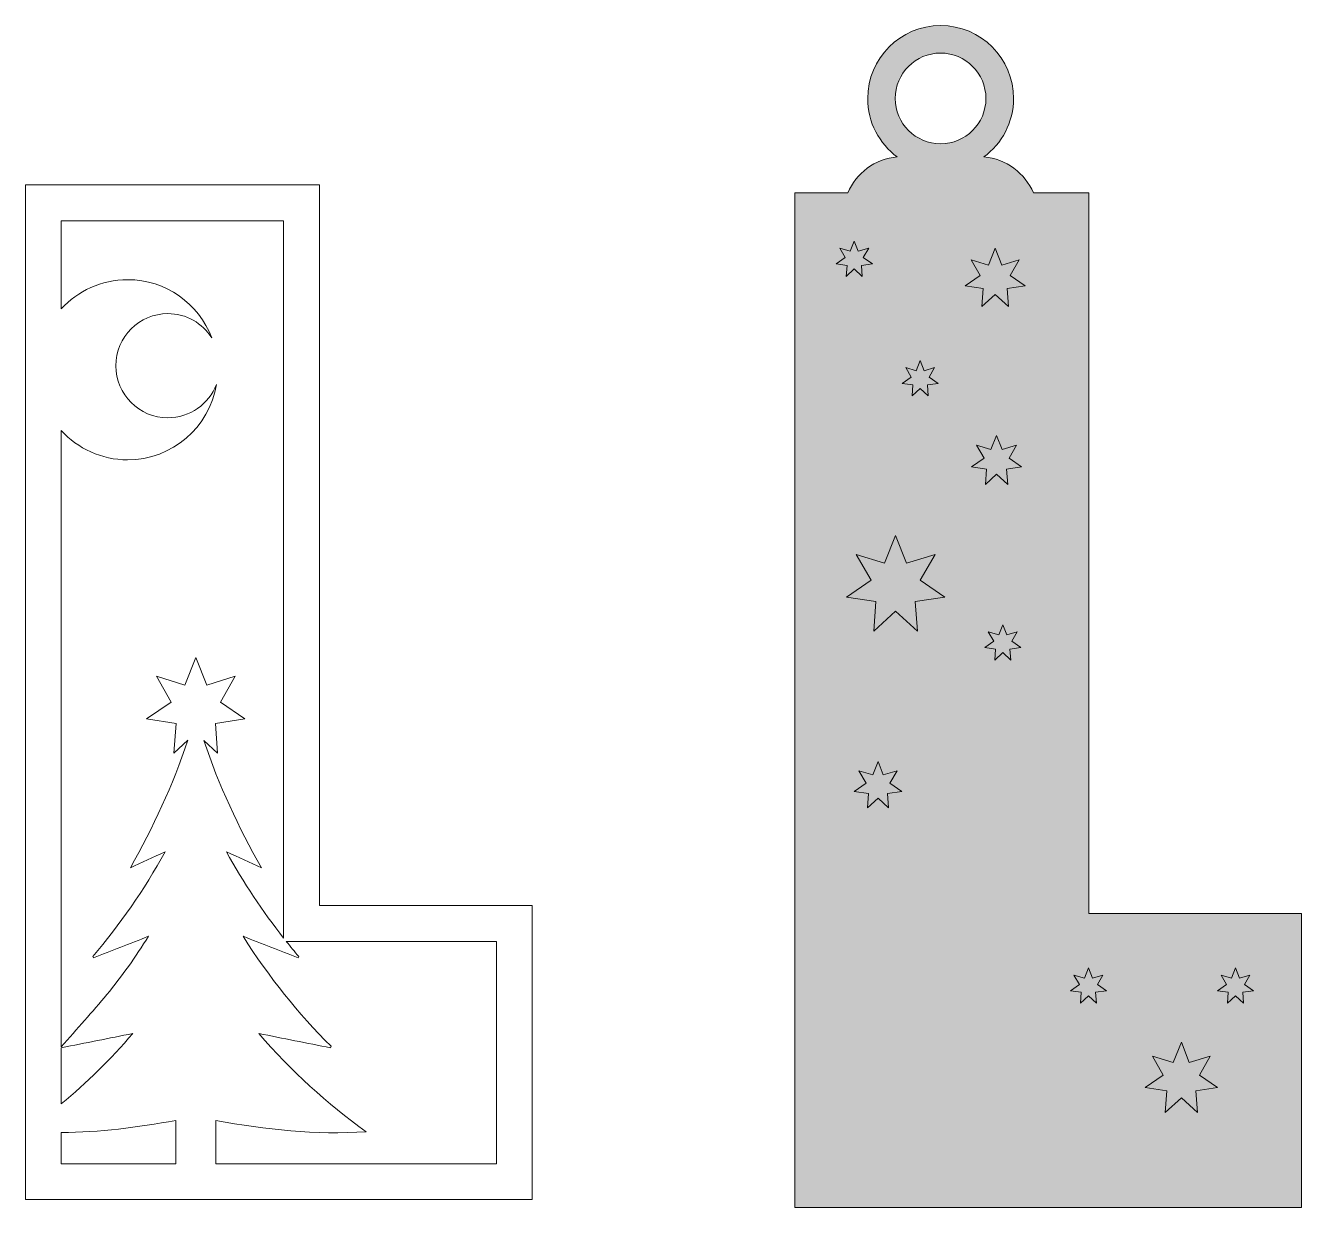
# Model space of a CAD drawing. Header units: millimetres. Extents: x 45 to 152, y -115 to -16.
import ezdxf

# ---------------------------------------------------------------- set-up
doc = ezdxf.new("R2010")
doc.units = ezdxf.units.MM
doc.header["$MEASUREMENT"] = 0
for name, color, linetype in [('engraving', 7, 'Continuous'), ('Layer 1', 7, 'Continuous'), ('Layer 2', 7, 'Continuous')]:
    doc.layers.add(name, color=color, linetype=linetype)

msp = doc.modelspace()

# ---------------------------------------------------------------- hatches: boundary and pattern name
at = {"layer": 'Layer 1'}
h = msp.add_hatch(color=2, dxfattribs=at)
h.dxf.hatch_style = 2
edge = h.paths.add_edge_path()
edge.add_spline(control_points=[(134.23, -90.68), (134.23, -90.68), (134.23, -30.19), (134.23, -30.19), (134.23, -30.19), (129.58, -30.19), (129.58, -30.19), (128.89, -28.53), (127.31, -27.32), (125.43, -27.17), (126.94, -26.06), (127.92, -24.27), (127.92, -22.26), (127.92, -18.88), (125.18, -16.14), (121.8, -16.14), (118.42, -16.14), (115.68, -18.88), (115.68, -22.26), (115.68, -24.27), (116.66, -26.06), (118.16, -27.17), (116.29, -27.32), (114.7, -28.53), (114.01, -30.19), (114.01, -30.19), (109.57, -30.19), (109.57, -30.19), (109.57, -30.19), (109.57, -115.34), (109.57, -115.34), (109.57, -115.34), (152.08, -115.34), (152.08, -115.34), (152.08, -115.34), (152.08, -90.68), (152.08, -90.68), (152.08, -90.68), (134.23, -90.68), (134.23, -90.68)], knot_values=[0, 0, 0, 0, 1, 1, 1, 2, 2, 2, 3, 3, 3, 4, 4, 4, 5, 5, 5, 6, 6, 6, 7, 7, 7, 8, 8, 8, 9, 9, 9, 10, 10, 10, 11, 11, 11, 12, 12, 12, 13, 13, 13, 13], degree=3, periodic=1)
edge = h.paths.add_edge_path()
edge.add_spline(control_points=[(117.99, -22.26), (117.99, -20.16), (119.7, -18.45), (121.8, -18.45), (123.9, -18.45), (125.6, -20.16), (125.6, -22.26), (125.6, -24.36), (123.9, -26.06), (121.8, -26.06), (119.7, -26.06), (117.99, -24.36), (117.99, -22.26)], knot_values=[0, 0, 0, 0, 1, 1, 1, 2, 2, 2, 3, 3, 3, 4, 4, 4, 4], degree=3, periodic=1)

# ---------------------------------------------------------------- linework, layer by layer
at = {"layer": 'engraving', "lineweight": 0}
for points in [[(114.55, -34.23), (114.89, -35.09), (115.77, -34.82), (115.31, -35.62), (116.07, -36.14), (115.16, -36.27), (115.23, -37.19), (114.55, -36.57), (113.88, -37.19), (113.95, -36.27), (113.04, -36.14), (113.79, -35.62), (113.34, -34.82), (114.22, -35.09), (114.55, -34.23)], [(126.38, -34.82), (126.94, -36.24), (128.4, -35.79), (127.64, -37.12), (128.9, -37.98), (127.39, -38.21), (127.5, -39.73), (126.38, -38.7), (125.25, -39.73), (125.36, -38.21), (123.85, -37.98), (125.12, -37.12), (124.35, -35.79), (125.81, -36.24), (126.38, -34.82)], [(120.09, -44.26), (120.42, -45.12), (121.3, -44.85), (120.84, -45.65), (121.6, -46.17), (120.69, -46.3), (120.76, -47.22), (120.09, -46.6), (119.41, -47.22), (119.48, -46.3), (118.57, -46.17), (119.33, -45.65), (118.87, -44.85), (119.75, -45.12), (120.09, -44.26)], [(126.49, -50.54), (126.96, -51.73), (128.18, -51.35), (127.55, -52.46), (128.6, -53.18), (127.34, -53.37), (127.43, -54.65), (126.49, -53.78), (125.56, -54.65), (125.65, -53.37), (124.39, -53.18), (125.44, -52.46), (124.8, -51.35), (126.02, -51.73), (126.49, -50.54)], [(118.02, -58.94), (118.94, -61.26), (121.33, -60.53), (120.08, -62.7), (122.15, -64.11), (119.67, -64.48), (119.86, -66.98), (118.02, -65.28), (116.19, -66.98), (116.37, -64.48), (113.9, -64.11), (115.96, -62.7), (114.71, -60.53), (117.1, -61.26), (118.02, -58.94)], [(127.01, -66.44), (127.35, -67.29), (128.23, -67.02), (127.77, -67.82), (128.53, -68.34), (127.62, -68.48), (127.69, -69.4), (127.01, -68.77), (126.34, -69.4), (126.41, -68.48), (125.5, -68.34), (126.26, -67.82), (125.8, -67.02), (126.68, -67.29), (127.01, -66.44)], [(116.55, -77.92), (116.99, -79.04), (118.14, -78.69), (117.54, -79.73), (118.54, -80.42), (117.34, -80.6), (117.43, -81.8), (116.55, -80.98), (115.66, -81.8), (115.75, -80.6), (114.55, -80.42), (115.55, -79.73), (114.95, -78.69), (116.1, -79.04), (116.55, -77.92)], [(134.2, -95.24), (134.54, -96.1), (135.42, -95.83), (134.96, -96.63), (135.72, -97.15), (134.81, -97.28), (134.88, -98.2), (134.2, -97.58), (133.53, -98.2), (133.6, -97.28), (132.69, -97.15), (133.45, -96.63), (132.99, -95.83), (133.87, -96.1), (134.2, -95.24)], [(146.55, -95.24), (146.89, -96.1), (147.76, -95.83), (147.31, -96.63), (148.06, -97.15), (147.16, -97.28), (147.22, -98.2), (146.55, -97.58), (145.87, -98.2), (145.94, -97.28), (145.03, -97.15), (145.79, -96.63), (145.33, -95.83), (146.21, -96.1), (146.55, -95.24)], [(142, -101.47), (142.67, -103.18), (144.43, -102.64), (143.52, -104.23), (145.03, -105.27), (143.21, -105.55), (143.35, -107.38), (142, -106.13), (140.65, -107.38), (140.78, -105.55), (138.97, -105.27), (140.48, -104.23), (139.57, -102.64), (141.32, -103.18), (142, -101.47)]]:
    msp.add_lwpolyline(points, dxfattribs=at)
at = {"layer": 'Layer 1', "lineweight": 0}
for points, knots in [([(134.23, -90.68), (134.23, -90.68), (134.23, -30.19), (134.23, -30.19), (134.23, -30.19), (129.58, -30.19), (129.58, -30.19), (128.89, -28.53), (127.31, -27.32), (125.43, -27.17), (126.94, -26.06), (127.92, -24.27), (127.92, -22.26), (127.92, -18.88), (125.18, -16.14), (121.8, -16.14), (118.42, -16.14), (115.68, -18.88), (115.68, -22.26), (115.68, -24.27), (116.66, -26.06), (118.16, -27.17), (116.29, -27.32), (114.7, -28.53), (114.01, -30.19), (114.01, -30.19), (109.57, -30.19), (109.57, -30.19), (109.57, -30.19), (109.57, -115.34), (109.57, -115.34), (109.57, -115.34), (152.08, -115.34), (152.08, -115.34), (152.08, -115.34), (152.08, -90.68), (152.08, -90.68), (152.08, -90.68), (134.23, -90.68), (134.23, -90.68)], [0, 0, 0, 0, 1, 1, 1, 2, 2, 2, 3, 3, 3, 4, 4, 4, 5, 5, 5, 6, 6, 6, 7, 7, 7, 8, 8, 8, 9, 9, 9, 10, 10, 10, 11, 11, 11, 12, 12, 12, 13, 13, 13, 13]), ([(117.99, -22.26), (117.99, -20.16), (119.7, -18.45), (121.8, -18.45), (123.9, -18.45), (125.6, -20.16), (125.6, -22.26), (125.6, -24.36), (123.9, -26.06), (121.8, -26.06), (119.7, -26.06), (117.99, -24.36), (117.99, -22.26)], [0, 0, 0, 0, 1, 1, 1, 2, 2, 2, 3, 3, 3, 4, 4, 4, 4])]:
    msp.add_open_spline(points, degree=3, knots=knots, dxfattribs=at)
at = {"layer": 'Layer 2', "lineweight": 0}
msp.add_lwpolyline([(69.67, -90.01), (69.67, -29.52), (45.01, -29.52), (45.01, -114.67), (87.52, -114.67), (87.52, -90.01), (69.67, -90.01)], dxfattribs=at)
for points, knots in [([(66.67, -32.52), (66.67, -32.52), (66.67, -90.01), (66.67, -90.01), (66.67, -90.01), (66.67, -92.73), (66.67, -92.73), (64.91, -90.49), (63.31, -88.1), (61.86, -85.48), (62.89, -85.96), (63.85, -86.4), (64.8, -86.84), (62.89, -83.44), (61.23, -79.93), (59.97, -76.14), (59.97, -76.14), (61.13, -77.21), (61.13, -77.21), (61.13, -77.21), (60.95, -74.72), (60.95, -74.72), (60.95, -74.72), (63.42, -74.34), (63.42, -74.34), (63.42, -74.34), (61.36, -72.93), (61.36, -72.93), (61.36, -72.93), (62.6, -70.76), (62.6, -70.76), (62.6, -70.76), (60.21, -71.49), (60.21, -71.49), (60.21, -71.49), (59.3, -69.17), (59.3, -69.17), (59.3, -69.17), (58.38, -71.49), (58.38, -71.49), (58.38, -71.49), (55.99, -70.76), (55.99, -70.76), (55.99, -70.76), (57.23, -72.93), (57.23, -72.93), (57.23, -72.93), (55.17, -74.34), (55.17, -74.34), (55.17, -74.34), (57.64, -74.72), (57.64, -74.72), (57.64, -74.72), (57.46, -77.21), (57.46, -77.21), (57.46, -77.21), (58.63, -76.13), (58.63, -76.13), (57.37, -79.93), (55.7, -83.43), (53.81, -86.83), (54.76, -86.39), (55.71, -85.96), (56.74, -85.48), (54.93, -88.72), (52.92, -91.62), (50.65, -94.29), (50.67, -94.32), (50.68, -94.35), (50.7, -94.39), (52.23, -93.79), (53.76, -93.19), (55.33, -92.58), (54.24, -94.32), (53.1, -95.95), (51.84, -97.46), (50.62, -98.93), (49.34, -100.34), (48.01, -101.86), (48.01, -101.86), (48.01, -50.14), (48.01, -50.14), (49.39, -51.64), (51.37, -52.59), (53.57, -52.59), (57.33, -52.59), (60.44, -49.85), (61.03, -46.26), (60.39, -47.9), (58.81, -49.06), (56.95, -49.06), (54.54, -49.06), (52.59, -47.1), (52.59, -44.69), (52.59, -42.28), (54.54, -40.32), (56.95, -40.32), (58.5, -40.32), (59.86, -41.13), (60.63, -42.34), (59.55, -39.49), (56.8, -37.47), (53.57, -37.47), (51.37, -37.47), (49.39, -38.42), (48.01, -39.92), (48.01, -39.92), (48.01, -32.52), (48.01, -32.52), (48.01, -32.52), (66.67, -32.52), (66.67, -32.52)], [0, 0, 0, 0, 1, 1, 1, 2, 2, 2, 3, 3, 3, 4, 4, 4, 5, 5, 5, 6, 6, 6, 7, 7, 7, 8, 8, 8, 9, 9, 9, 10, 10, 10, 11, 11, 11, 12, 12, 12, 13, 13, 13, 14, 14, 14, 15, 15, 15, 16, 16, 16, 17, 17, 17, 18, 18, 18, 19, 19, 19, 20, 20, 20, 21, 21, 21, 22, 22, 22, 23, 23, 23, 24, 24, 24, 25, 25, 25, 26, 26, 26, 27, 27, 27, 28, 28, 28, 29, 29, 29, 30, 30, 30, 31, 31, 31, 32, 32, 32, 33, 33, 33, 34, 34, 34, 35, 35, 35, 36, 36, 36, 37, 37, 37, 37]), ([(84.52, -111.67), (84.52, -111.67), (60.98, -111.67), (60.98, -111.67), (60.98, -110.47), (60.98, -109.26), (60.98, -108.03), (65.19, -108.82), (69.36, -109.27), (73.59, -108.98), (70.31, -106.62), (67.31, -103.9), (64.59, -100.74), (66.62, -101.15), (68.62, -101.54), (70.61, -101.94), (70.63, -101.9), (70.64, -101.85), (70.65, -101.81), (67.89, -99.07), (65.44, -96.01), (63.26, -92.58), (64.85, -93.2), (66.37, -93.79), (67.89, -94.38), (67.91, -94.35), (67.92, -94.32), (67.94, -94.29), (67.58, -93.87), (67.24, -93.44), (66.89, -93.01), (66.89, -93.01), (69.67, -93.01), (69.67, -93.01), (69.67, -93.01), (84.52, -93.01), (84.52, -93.01), (84.52, -93.01), (84.52, -111.67), (84.52, -111.67)], [0, 0, 0, 0, 1, 1, 1, 2, 2, 2, 3, 3, 3, 4, 4, 4, 5, 5, 5, 6, 6, 6, 7, 7, 7, 8, 8, 8, 9, 9, 9, 10, 10, 10, 11, 11, 11, 12, 12, 12, 13, 13, 13, 13]), ([(48.01, -101.94), (50.05, -101.53), (52.02, -101.14), (54.01, -100.74), (52.14, -102.91), (50.14, -104.87), (48.01, -106.65), (48.01, -106.65), (48.01, -101.94), (48.01, -101.94)], [0, 0, 0, 0, 1, 1, 1, 2, 2, 2, 3, 3, 3, 3]), ([(48.01, -109.06), (51.22, -109.03), (54.41, -108.63), (57.61, -108.03), (57.61, -109.25), (57.61, -110.46), (57.61, -111.67), (57.61, -111.67), (48.01, -111.67), (48.01, -111.67), (48.01, -111.67), (48.01, -109.06), (48.01, -109.06)], [0, 0, 0, 0, 1, 1, 1, 2, 2, 2, 3, 3, 3, 4, 4, 4, 4])]:
    msp.add_open_spline(points, degree=3, knots=knots, dxfattribs=at)

doc.saveas('drawing.dxf')
